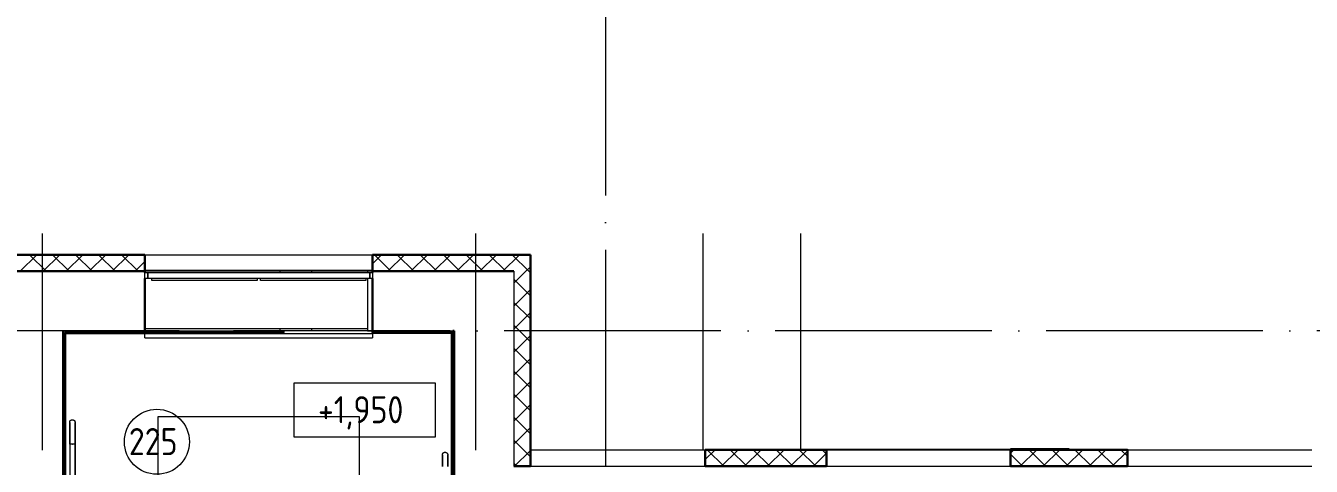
# Model space of a CAD drawing. Header units: millimetres. Extents: x -586848 to 520591, y -385801 to 675781.
# Drawn here: x 143322 to 155188, y 629421 to 633488 of the extents above; entities that cross this region are included whole.
import ezdxf

# ---------------------------------------------------------------- set-up
doc = ezdxf.new("R2010")
doc.units = ezdxf.units.MM
doc.linetypes.add('ADSK_Линия сетки', pattern=[25, 20, -2.5, 0, -2.5])
for name, color, linetype, lineweight in [('Аннотация', 7, 'Continuous', 18), ('Лестницы', 252, 'Continuous', 9), ('Марки помещений', 252, 'Continuous', 20), ('Ограждение', 252, 'Continuous', 9), ('Окна', 252, 'Continuous', 9), ('Оси', 252, 'Continuous', 9), ('Отметки', 7, 'Continuous', 9), ('Перекрытие', 252, 'Continuous', 18), ('Стены внутренние', 7, 'Continuous', 18), ('Стены наружные', 7, 'Continuous', 18), ('Стены штриховка', 7, 'Continuous', 9), ('Стрелки вверх', 7, 'Continuous', 18)]:
    doc.layers.add(name, color=color, linetype=linetype, lineweight=lineweight)
doc.styles.add('GOST Common_2', font='', dxfattribs={"width": 0.9, "height": 250})
doc.styles.get('GOST Common_2').set_extended_font_data('GOST type B')

# ---------------------------------------------------------------- blocks, each defined once
blk = doc.blocks.new('2 этаж')
at = {"layer": 'Аннотация', "color": 251, "lineweight": 20, "true_color": 0x636466}
for p, q in [((146603, -3019), (146603, -2519)), ((146603, -2519), (147903, -2519)), ((147903, -2519), (147903, -3019)), ((147903, -3019), (146603, -3019))]:
    blk.add_line(p, q, dxfattribs=at)
at = {"layer": 'Лестницы', "color": 251, "true_color": 0x636466}
blk.add_line((147281, -2039), (146511, -2039), dxfattribs=at)
at = {"layer": 'Марки помещений', "color": 251, "true_color": 0x636466}
blk.add_circle((145336, -3063), 300, dxfattribs=at)
at = {"layer": 'Ограждение', "color": 251, "true_color": 0x636466}
for p, q in [((144496, -2064), (145226, -2064)), ((144496, -3384), (144496, -2064)), ((145226, -2054), (145226, -2064)), ((145226, -2064), (147326, -2064)), ((145226, -2104), (145226, -2064)), ((145226, -2104), (147326, -2104)), ((147326, -2064), (147326, -2054)), ((147326, -2064), (147326, -2104)), ((148056, -2064), (147326, -2064)), ((148056, -3684), (148056, -2064)), ((144531, -3084), (144531, -3385)), ((144581, -3084), (144531, -3084)), ((144531, -3084), (144531, -3384)), ((144558, -3084), (144554, -3084)), ((144554, -3084), (144556, -3084)), ((144556, -3084), (144558, -3084)), ((144581, -3385), (144581, -3084)), ((144581, -3084), (144581, -3384))]:
    blk.add_line(p, q, dxfattribs=at)
at = {"layer": 'Ограждение', "color": 251, "true_color": 0x636466, "flags": 128}
for points in [[(144531, -2884), (144531, -2883), (144531, -2882), (144531, -2881), (144531, -2880), (144532, -2879), (144532, -2878), (144532, -2877), (144532, -2876), (144533, -2875), (144533, -2875), (144533, -2874), (144534, -2873), (144534, -2872), (144535, -2871), (144535, -2870), (144536, -2869), (144537, -2869), (144537, -2868), (144538, -2867), (144539, -2866), (144539, -2866), (144540, -2865), (144541, -2864), (144542, -2864), (144542, -2863), (144543, -2863), (144544, -2862), (144545, -2862), (144546, -2861), (144547, -2861), (144548, -2861), (144549, -2860), (144550, -2860), (144551, -2860), (144552, -2860), (144553, -2859), (144554, -2859), (144555, -2859), (144556, -2859), (144556, -2859)], [(144531, -3084), (144531, -3076), (144531, -3068), (144531, -3060), (144531, -3052), (144531, -3045), (144531, -3037), (144531, -3029), (144531, -3021), (144531, -3014), (144531, -3006), (144531, -2999), (144531, -2992), (144531, -2985), (144531, -2978), (144531, -2971), (144531, -2965), (144531, -2958), (144531, -2952), (144531, -2946), (144531, -2941), (144531, -2935), (144531, -2930), (144531, -2925), (144531, -2920), (144531, -2916), (144531, -2912), (144531, -2908), (144531, -2904), (144531, -2901), (144531, -2898), (144531, -2895), (144531, -2893), (144531, -2891), (144531, -2889), (144531, -2887), (144531, -2886), (144531, -2885), (144531, -2885), (144531, -2884), (144531, -2884)], [(144531, -2884), (144531, -2884), (144531, -2885), (144531, -2886), (144531, -2887), (144531, -2888), (144531, -2890), (144531, -2892), (144531, -2894), (144531, -2897), (144531, -2900), (144531, -2903), (144531, -2907), (144531, -2911), (144531, -2915), (144531, -2919), (144531, -2924), (144531, -2929), (144531, -2934), (144531, -2939), (144531, -2945), (144531, -2951), (144531, -2957), (144531, -2963), (144531, -2970), (144531, -2976), (144531, -2983), (144531, -2990), (144531, -2997), (144531, -3004), (144531, -3012), (144531, -3019), (144531, -3027), (144531, -3035), (144531, -3042), (144531, -3050), (144531, -3058), (144531, -3066), (144531, -3074), (144531, -3082), (144531, -3084)], [(144556, -2859), (144557, -2859), (144558, -2859), (144559, -2859), (144560, -2860), (144561, -2860), (144562, -2860), (144563, -2860), (144564, -2861), (144565, -2861), (144566, -2861), (144567, -2862), (144568, -2862), (144568, -2863), (144569, -2863), (144570, -2864), (144571, -2864), (144572, -2865), (144572, -2865), (144573, -2866), (144574, -2867), (144575, -2868), (144575, -2868), (144576, -2869), (144576, -2870), (144577, -2871), (144578, -2872), (144578, -2872), (144579, -2873), (144579, -2874), (144579, -2875), (144580, -2876), (144580, -2877), (144580, -2878), (144580, -2879), (144581, -2880), (144581, -2881), (144581, -2882), (144581, -2883), (144581, -2884), (144581, -2884)], [(144581, -3084), (144581, -3076), (144581, -3068), (144581, -3060), (144581, -3052), (144581, -3045), (144581, -3037), (144581, -3029), (144581, -3021), (144581, -3014), (144581, -3006), (144581, -2999), (144581, -2992), (144581, -2985), (144581, -2978), (144581, -2971), (144581, -2965), (144581, -2958), (144581, -2952), (144581, -2946), (144581, -2941), (144581, -2935), (144581, -2930), (144581, -2925), (144581, -2920), (144581, -2916), (144581, -2912), (144581, -2908), (144581, -2904), (144581, -2901), (144581, -2898), (144581, -2895), (144581, -2893), (144581, -2891), (144581, -2889), (144581, -2887), (144581, -2886), (144581, -2885), (144581, -2885), (144581, -2884), (144581, -2884)], [(144581, -2884), (144581, -2884), (144581, -2885), (144581, -2886), (144581, -2887), (144581, -2888), (144581, -2890), (144581, -2892), (144581, -2894), (144581, -2897), (144581, -2900), (144581, -2903), (144581, -2907), (144581, -2911), (144581, -2915), (144581, -2919), (144581, -2924), (144581, -2929), (144581, -2934), (144581, -2939), (144581, -2945), (144581, -2951), (144581, -2957), (144581, -2963), (144581, -2970), (144581, -2976), (144581, -2983), (144581, -2990), (144581, -2997), (144581, -3004), (144581, -3012), (144581, -3019), (144581, -3027), (144581, -3035), (144581, -3042), (144581, -3050), (144581, -3058), (144581, -3066), (144581, -3074), (144581, -3082), (144581, -3084)], [(147971, -3184), (147971, -3183), (147971, -3182), (147971, -3181), (147971, -3180), (147972, -3179), (147972, -3178), (147972, -3177), (147972, -3176), (147973, -3175), (147973, -3175), (147973, -3174), (147974, -3173), (147974, -3172), (147975, -3171), (147975, -3170), (147976, -3169), (147977, -3169), (147977, -3168), (147978, -3167), (147979, -3166), (147979, -3166), (147980, -3165), (147981, -3164), (147982, -3164), (147982, -3163), (147983, -3163), (147984, -3162), (147985, -3162), (147986, -3161), (147987, -3161), (147988, -3161), (147989, -3160), (147990, -3160), (147991, -3160), (147992, -3160), (147993, -3159), (147994, -3159), (147995, -3159), (147996, -3159), (147996, -3159)], [(147971, -3292), (147971, -3285), (147971, -3278), (147971, -3271), (147971, -3265), (147971, -3258), (147971, -3252), (147971, -3246), (147971, -3241), (147971, -3235), (147971, -3230), (147971, -3225), (147971, -3220), (147971, -3216), (147971, -3212), (147971, -3208), (147971, -3204), (147971, -3201), (147971, -3198), (147971, -3195), (147971, -3193), (147971, -3191), (147971, -3189), (147971, -3187), (147971, -3186), (147971, -3185), (147971, -3185), (147971, -3184), (147971, -3184)], [(147971, -3184), (147971, -3184), (147971, -3185), (147971, -3186), (147971, -3187), (147971, -3188), (147971, -3190), (147971, -3192), (147971, -3194), (147971, -3197), (147971, -3200), (147971, -3203), (147971, -3207), (147971, -3211), (147971, -3215), (147971, -3219), (147971, -3224), (147971, -3229), (147971, -3234), (147971, -3239), (147971, -3245), (147971, -3251), (147971, -3257), (147971, -3263), (147971, -3270), (147971, -3276), (147971, -3283), (147971, -3290)], [(147996, -3159), (147997, -3159), (147998, -3159), (147999, -3159), (148000, -3160), (148001, -3160), (148002, -3160), (148003, -3160), (148004, -3161), (148005, -3161), (148006, -3161), (148007, -3162), (148008, -3162), (148008, -3163), (148009, -3163), (148010, -3164), (148011, -3164), (148012, -3165), (148012, -3165), (148013, -3166), (148014, -3167), (148015, -3168), (148015, -3168), (148016, -3169), (148016, -3170), (148017, -3171), (148018, -3172), (148018, -3172), (148019, -3173), (148019, -3174), (148019, -3175), (148020, -3176), (148020, -3177), (148020, -3178), (148020, -3179), (148021, -3180), (148021, -3181), (148021, -3182), (148021, -3183), (148021, -3184), (148021, -3184)], [(148021, -3292), (148021, -3285), (148021, -3278), (148021, -3271), (148021, -3265), (148021, -3258), (148021, -3252), (148021, -3246), (148021, -3241), (148021, -3235), (148021, -3230), (148021, -3225), (148021, -3220), (148021, -3216), (148021, -3212), (148021, -3208), (148021, -3204), (148021, -3201), (148021, -3198), (148021, -3195), (148021, -3193), (148021, -3191), (148021, -3189), (148021, -3187), (148021, -3186), (148021, -3185), (148021, -3185), (148021, -3184), (148021, -3184)], [(148021, -3184), (148021, -3184), (148021, -3185), (148021, -3186), (148021, -3187), (148021, -3188), (148021, -3190), (148021, -3192), (148021, -3194), (148021, -3197), (148021, -3200), (148021, -3203), (148021, -3207), (148021, -3211), (148021, -3215), (148021, -3219), (148021, -3224), (148021, -3229), (148021, -3234), (148021, -3239), (148021, -3245), (148021, -3251), (148021, -3257), (148021, -3263), (148021, -3270), (148021, -3276), (148021, -3283), (148021, -3290)]]:
    blk.add_lwpolyline(points, dxfattribs=at)
at = {"layer": 'Окна', "color": 251, "true_color": 0x636466}
for p, q in [((145226, -1499), (145251, -1499)), ((145226, -1557), (145226, -1499)), ((145251, -1499), (145251, -1557)), ((145251, -1499), (147301, -1499)), ((145251, -1557), (145251, -1499)), ((147301, -1499), (147326, -1499)), ((147301, -1557), (147301, -1499)), ((147301, -1499), (147301, -1557)), ((147326, -1499), (147326, -1557)), ((145251, -1557), (145226, -1557)), ((147301, -1557), (145251, -1557)), ((145289, -1574), (145289, -1557)), ((146261, -1574), (145289, -1574)), ((146261, -1557), (146261, -1574)), ((146291, -1574), (146291, -1557)), ((147263, -1574), (146291, -1574)), ((147263, -1557), (147263, -1574)), ((147326, -1557), (147301, -1557))]:
    blk.add_line(p, q, dxfattribs=at)
at = {"layer": 'Оси', "color": 251, "linetype": 'ADSK_Линия сетки', "ltscale": 100, "true_color": 0x636466}
for p, q in [((149476, 33711), (149476, -32265)), ((144276, -1139), (144276, -32265)), ((148276, -1139), (148276, -32265)), ((150376, -1139), (150376, -30995)), ((151276, -1139), (151276, -30995)), ((170543, -2039), (93566, -2039))]:
    blk.add_line(p, q, dxfattribs=at)
at = {"layer": 'Перекрытие', "color": 251, "ltscale": 100, "true_color": 0x636466}
blk.add_line((147281, -2039), (146511, -2039), dxfattribs=at)
at = {"layer": 'Стены внутренние', "color": 251, "lineweight": 30, "true_color": 0x636466}
for p, q in [((143769, -1337), (145226, -1337)), ((145226, -1499), (145226, -1337)), ((148783, -1337), (147326, -1337)), ((147326, -1499), (147326, -1337)), ((148783, -1337), (148783, -3289)), ((145226, -1489), (143921, -1489)), ((148631, -1489), (147326, -1489)), ((145226, -1557), (145226, -2039)), ((147326, -1557), (147326, -2039)), ((148081, -3839), (148081, -2039)), ((148081, -2039), (148081, -2039)), ((151516, -3137), (150396, -3137)), ((150396, -3137), (150396, -3289)), ((151516, -3289), (151516, -3137)), ((154296, -3137), (153216, -3137)), ((153216, -3137), (153216, -3289)), ((154296, -3289), (154296, -3137)), ((148631, -3289), (148783, -3289)), ((150396, -3289), (151516, -3289)), ((153216, -3289), (154296, -3289))]:
    blk.add_line(p, q, dxfattribs=at)
at = {"layer": 'Стены внутренние', "color": 251, "linetype": 'Continuous', "lineweight": 9, "true_color": 0x636466}
for p, q in [((144074, -1489), (144224, -1339)), ((144314, -1489), (144164, -1339)), ((144287, -1489), (144437, -1339)), ((144526, -1489), (144376, -1339)), ((144499, -1489), (144649, -1339)), ((144573, -1337), (144572, -1339)), ((144738, -1489), (144588, -1339)), ((144711, -1489), (144861, -1339)), ((144951, -1489), (144801, -1339)), ((144807, -1339), (144806, -1337)), ((144923, -1489), (145073, -1339)), ((145163, -1489), (145013, -1339)), ((145135, -1489), (145224, -1400)), ((147326, -1420), (147406, -1339)), ((147496, -1489), (147346, -1339)), ((147469, -1489), (147619, -1339)), ((147708, -1489), (147558, -1339)), ((147623, -1339), (147622, -1337)), ((147681, -1489), (147831, -1339)), ((147920, -1489), (147770, -1339)), ((147893, -1489), (148043, -1339)), ((148133, -1489), (147983, -1339)), ((148105, -1489), (148255, -1339)), ((148345, -1489), (148195, -1339)), ((148317, -1489), (148467, -1339)), ((148557, -1489), (148407, -1339)), ((148445, -1337), (148444, -1339)), ((148529, -1489), (148679, -1339)), ((148769, -1489), (148619, -1339)), ((148631, -1600), (148741, -1489)), ((148741, -1489), (148781, -1450)), ((148781, -1501), (148769, -1489)), ((148781, -1713), (148631, -1563)), ((148631, -1812), (148781, -1662)), ((148781, -1926), (148631, -1776)), ((148631, -2024), (148781, -1874)), ((148781, -2138), (148631, -1988)), ((148631, -2236), (148781, -2086)), ((148781, -2350), (148631, -2200)), ((148631, -2448), (148781, -2298)), ((148783, -2333), (148781, -2329)), ((148781, -2562), (148631, -2412)), ((148654, -2637), (148781, -2510)), ((148644, -2637), (148631, -2624)), ((148631, -2660), (148654, -2637)), ((148631, -2872), (148781, -2722)), ((148781, -2774), (148644, -2637)), ((148781, -2986), (148631, -2836)), ((148631, -3085), (148781, -2935)), ((148781, -3198), (148631, -3048)), ((148638, -3289), (148781, -3147)), ((148781, -3147), (148783, -3145)), ((148783, -3200), (148781, -3198)), ((150396, -3228), (150485, -3139)), ((150569, -3289), (150419, -3139)), ((150548, -3289), (150698, -3139)), ((150781, -3289), (150631, -3139)), ((150760, -3289), (150910, -3139)), ((150993, -3289), (150843, -3139)), ((150972, -3289), (151122, -3139)), ((151205, -3289), (151055, -3139)), ((151184, -3289), (151334, -3139)), ((151418, -3289), (151268, -3139)), ((151395, -3137), (151393, -3139)), ((151396, -3289), (151514, -3171)), ((151514, -3174), (151480, -3139)), ((151516, -3206), (151514, -3202)), ((153216, -3175), (153218, -3175)), ((153218, -3164), (153243, -3139)), ((153327, -3289), (153218, -3181)), ((153237, -3139), (153236, -3137)), ((153305, -3289), (153455, -3139)), ((153539, -3289), (153389, -3139)), ((153517, -3289), (153667, -3139)), ((153751, -3289), (153601, -3139)), ((153706, -3139), (153705, -3137)), ((153730, -3289), (153880, -3139)), ((153963, -3289), (153813, -3139)), ((153942, -3289), (154092, -3139)), ((154175, -3289), (154025, -3139)), ((154154, -3289), (154294, -3149)), ((154210, -3137), (154209, -3139)), ((154294, -3196), (154237, -3139)), ((154293, -3139), (154292, -3137)), ((154296, -3144), (154294, -3141)), ((148660, -3289), (148631, -3260))]:
    blk.add_line(p, q, dxfattribs=at)
at = {"layer": 'Стены внутренние', "color": 251, "true_color": 0x636466}
for p, q in [((145226, -1337), (147326, -1337)), ((145226, -1479), (147326, -1479)), ((146471, -1489), (146471, -1499)), ((146766, -1499), (146766, -1489)), ((147281, -1489), (147281, -1499)), ((148631, -1489), (148631, -3289)), ((146471, -2019), (146471, -2039)), ((146766, -2039), (146766, -2019)), ((147281, -2019), (147281, -2039)), ((147281, -2039), (148066, -2039)), ((148783, -3137), (150396, -3137)), ((151516, -3137), (153216, -3137)), ((154296, -3137), (155996, -3137)), ((148783, -3289), (150396, -3289)), ((151516, -3289), (153216, -3289)), ((154296, -3289), (155996, -3289))]:
    blk.add_line(p, q, dxfattribs=at)
at = {"layer": 'Стены наружные', "color": 251, "true_color": 0x636466}
for p, q in [((147326, -1489), (145226, -1489)), ((147281, -1557), (147281, -2019)), ((144471, -2039), (146511, -2039)), ((147281, -2019), (145226, -2019)), ((146511, -2054), (145226, -2054)), ((146511, -2054), (146511, -2039)), ((150976, -3132), (153216, -3132)), ((150976, -3137), (150976, -3132)), ((151516, -3137), (151516, -3132)), ((153756, -3132), (154296, -3132)), ((154296, -3132), (154296, -3137))]:
    blk.add_line(p, q, dxfattribs=at)
at = {"layer": 'Стены наружные', "color": 251, "lineweight": 30, "true_color": 0x636466}
for p, q in [((144471, -9354), (144471, -2039)), ((144486, -2054), (145226, -2054)), ((144486, -9219), (144486, -2054)), ((145226, -2054), (145226, -2039)), ((147326, -2054), (147326, -2039)), ((147326, -2054), (148066, -2054)), ((148066, -2039), (148081, -2039)), ((148066, -4481), (148066, -2054)), ((148081, -4474), (148081, -2039)), ((153756, -3132), (153216, -3132)), ((153216, -3132), (153216, -3137)), ((153756, -3137), (153756, -3132))]:
    blk.add_line(p, q, dxfattribs=at)
at = {"layer": 'Стены наружные', "color": 251, "linetype": 'Continuous', "lineweight": 9, "true_color": 0x636466}
for p, q in [((144782, -2054), (144797, -2039)), ((145206, -2054), (145221, -2039)), ((147328, -2054), (147343, -2039)), ((147752, -2054), (147767, -2039)), ((148066, -2165), (148081, -2150)), ((144471, -2365), (144486, -2350)), ((148066, -2589), (148081, -2574)), ((144471, -2790), (144486, -2775)), ((148066, -3013), (148081, -2998)), ((144471, -3214), (144486, -3199)), ((153236, -3137), (153236, -3137)), ((153705, -3137), (153703, -3132))]:
    blk.add_line(p, q, dxfattribs=at)
at = {"layer": 'Стены штриховка', "color": 251, "true_color": 0x636466}
for p, q in [((143769, -1339), (145224, -1339)), ((145224, -1339), (145224, -1413)), ((145224, -1413), (145226, -1413)), ((147326, -1413), (147328, -1413)), ((147328, -1413), (147328, -1339)), ((147328, -1339), (148783, -1339)), ((148781, -3139), (148781, -1337)), ((148783, -3139), (148781, -3139)), ((151514, -3139), (150398, -3139)), ((150398, -3139), (150398, -3213)), ((151514, -3213), (151514, -3139)), ((154294, -3139), (153218, -3139)), ((153218, -3139), (153218, -3213)), ((154294, -3213), (154294, -3139)), ((150396, -3213), (150398, -3213)), ((151514, -3213), (151516, -3213)), ((153216, -3213), (153218, -3213)), ((154294, -3213), (154296, -3213))]:
    blk.add_line(p, q, dxfattribs=at)
at = {"layer": 'Стрелки вверх', "color": 251, "true_color": 0x636466}
for p, q in [((145346, -2834), (145346, -3684)), ((147206, -2834), (145346, -2834)), ((147206, -3684), (147206, -2834))]:
    blk.add_line(p, q, dxfattribs=at)
at = {"layer": 'Марки помещений', "color": 251, "true_color": 0x636466, "style": 'GOST Common_2', "width": 0.9}
blk.add_text('225', height=250, dxfattribs=at).set_placement((145077, -3186))
at = {"layer": 'Отметки', "color": 251, "true_color": 0x636466, "style": 'GOST Common_2', "width": 0.9}
blk.add_text('+1,950', height=250, dxfattribs=at).set_placement((146823, -2892))

msp = doc.modelspace()

# ---------------------------------------------------------------- block references
msp.add_blockref('2 этаж', (-802.7, 632710.4))

doc.saveas('drawing.dxf')
